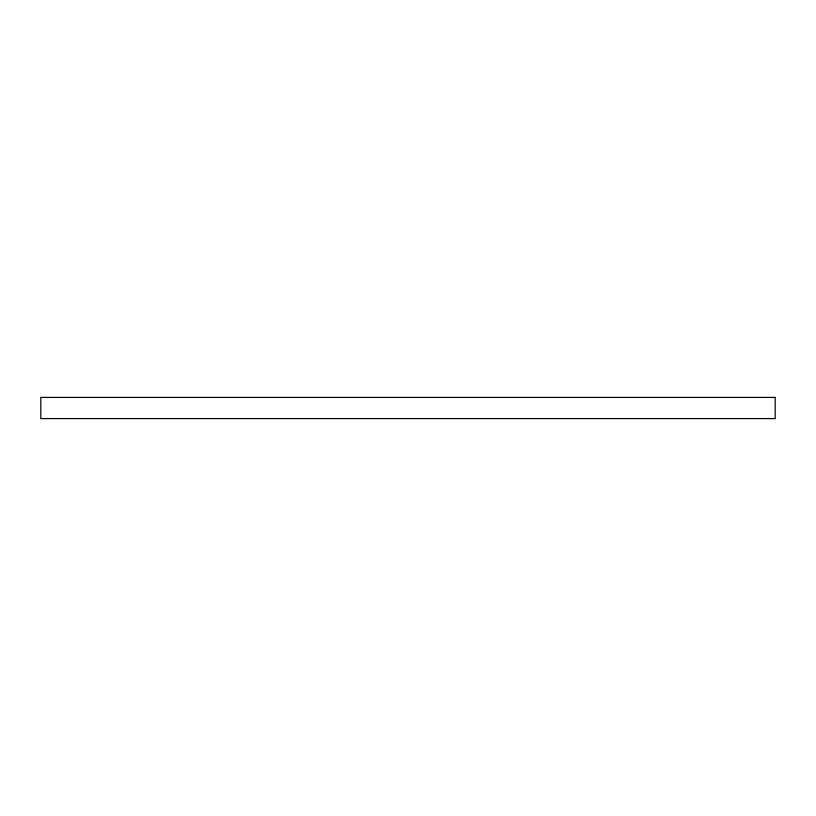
<?xml version="1.0" encoding="UTF-8"?>
<svg xmlns="http://www.w3.org/2000/svg" width="816" height="816" viewBox="0 0 816 816"><rect width="100%" height="100%" fill="white"/><g stroke="black" fill="none" stroke-linecap="round" stroke-linejoin="round"><path stroke-width="1.22" d="M775.2 397.412L40.8 397.412L40.8 418.588L775.2 418.588L775.2 397.412"/></g></svg>
